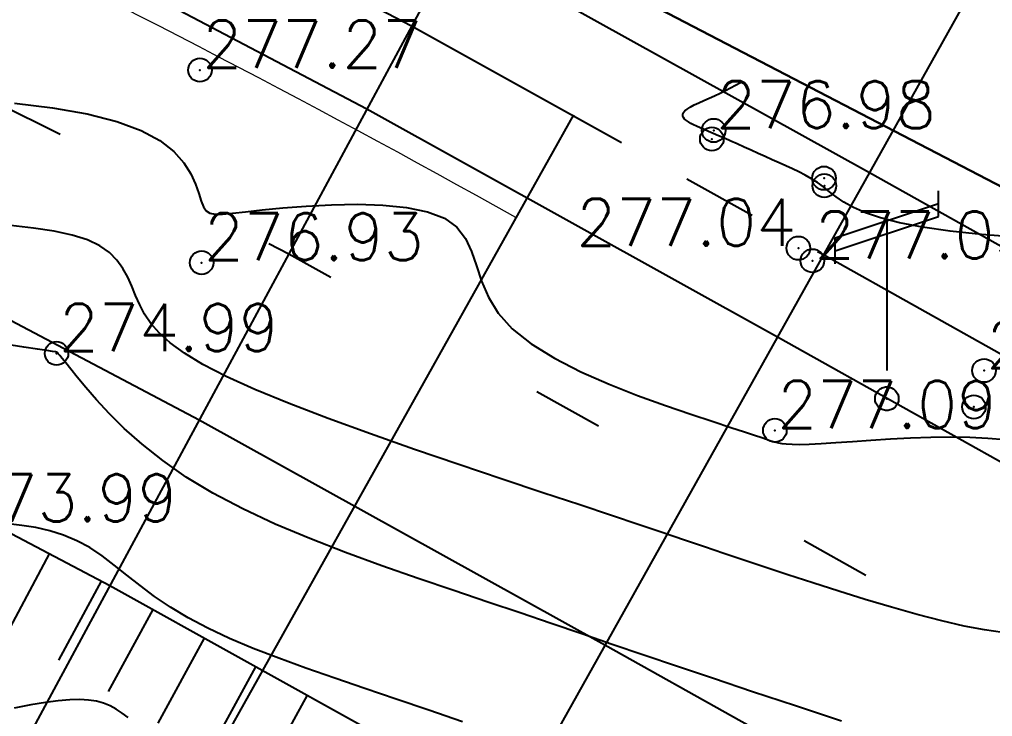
# Model space of a CAD drawing. Header units: millimetres. Extents: x 524954 to 526204, y 9523489 to 9524010.
# Drawn here: x 525248.28 to 525268.94, y 9523721.95 to 9523736.76 of the extents above; entities that cross this region are included whole.
import ezdxf
from ezdxf.enums import TextEntityAlignment as Align

# ---------------------------------------------------------------- set-up
doc = ezdxf.new("R2010")
doc.units = ezdxf.units.MM
doc.header["$PDMODE"] = 32
doc.header["$PDSIZE"] = 0.5
for name, pattern in [('AXES2', [28.575, 19.05, -3.175, 3.175, -3.175]), ('CACHE2', [4.7625, 3.175, -1.5875]), ('T1', [13, 3, -10])]:
    doc.linetypes.add(name, pattern=pattern)
for name, color, linetype in [('Bord_Route_Existante', 6, 'Continuous'), ('CN_01_00', 3, 'Continuous'), ('CN_02_00', 4, 'Continuous'), ('CN_05_00', 6, 'Continuous'), ('Route - Route de la corniche de Brazzaville - Restitution en plan - Axe', 1, 'AXES2'), ('Route - Route de la corniche de Brazzaville - Restitution en plan - GEM_1_2TPC', 7, 'Continuous'), ('Route - Route de la corniche de Brazzaville - Restitution en plan - GEM_Trottoir', 7, 'Continuous'), ('Route - Route de la corniche de Brazzaville - Restitution en plan - GEM_VOIE 1', 7, 'Continuous'), ('Route - Route de la corniche de Brazzaville - Restitution en plan - GEM_VOIE 2', 7, 'Continuous'), ('Route - Route de la corniche de Brazzaville - Restitution en plan - Talus remblais', 94, 'Continuous'), ('Route - Route de la corniche de Brazzaville - Tabulations', 7, 'Continuous'), ('Route - Route de la corniche de Brazzaville - Textes - Arcs', 1, 'Continuous'), ('Réseau_Electrique', 1, 'CACHE2'), ('TopoAlt', 3, 'Continuous'), ('TOPOJIS', 7, 'Continuous')]:
    doc.layers.add(name, color=color, linetype=linetype)
doc.layers.add('Bord_Route_Existante_POLY3D', color=6, linetype='Continuous', plot=False)
doc.layers.add('Giratoire - Nouveau Giratoire1 - Marquages', color=176, linetype='Continuous', lineweight=0)
doc.styles.add('Simplex 1.0', font='Simplex.shx', dxfattribs={"width": 0.99, "height": 1})

# ---------------------------------------------------------------- blocks, each defined once
blk = doc.blocks.new('TCPOINT M')
at = {"color": 0}
blk.add_point((0, 0), dxfattribs=at)
at = {"layer": 'TopoAlt', "style": 'Simplex 1.0', "width": 0.99}
blk.add_attdef('ALT', (0.15, 0.15), '', height=1, dxfattribs=at)
blk = doc.blocks.new('e004')
at = {"color": 0}
blk.add_line((0, 3.777478), (0, 0.25), dxfattribs=at)
for points in [[(-1.096503, 3.137365), (-1.096503, 3.412949), (1.096503, 4.142007), (1.096503, 4.417591)], [(-1.096503, 2.861781), (-1.096503, 3.137365), (1.096503, 3.866423), (1.096503, 4.142007)]]:
    blk.add_lwpolyline(points, dxfattribs=at)
blk.add_circle((0, 0), 0.25, dxfattribs=at)
blk = doc.blocks.new('MENSURA_TALSYMm_3')
at = {"layer": 'Route - Route de la corniche de Brazzaville - Restitution en plan - Talus remblais'}
for p, q in [((525246.316, 9523720.501), (525248.919, 9523725.412)), ((525249.121, 9523723.153), (525250.025, 9523724.83)), ((525250.178, 9523722.485), (525251.12, 9523724.227)), ((525251.229, 9523721.815), (525252.213, 9523723.619)), ((525250.199, 9523717.357), (525253.305, 9523723.012)), ((525253.331, 9523720.477), (525254.398, 9523722.405))]:
    blk.add_line(p, q, dxfattribs=at)

msp = doc.modelspace()

# ---------------------------------------------------------------- linework, layer by layer
at = {"layer": 'Bord_Route_Existante', "flags": 128}
msp.add_lwpolyline([(525286.283, 9523724.592), (525277.74, 9523728.73), (525253.667, 9523741.25), (525253.096, 9523741.492), (525244.526, 9523744.675), (525233.71, 9523750.617), (525223.366, 9523755.337), (525215.23, 9523758.673), (525209.606, 9523761.576), (525201.582, 9523763.975), (525193.808, 9523765.63), (525185.186, 9523766.761), (525176.444, 9523767.315)], dxfattribs=at)
at = {"layer": 'Bord_Route_Existante_POLY3D'}
msp.add_polyline3d([(525125.167, 9523764.211, 281.6), (525144.506, 9523765.617, 280.96), (525155.934, 9523766.66, 280.57), (525166.063, 9523767.401, 280.21), (525176.444, 9523767.315, 279.84), (525180.8, 9523767.044, 279.62), (525185.186, 9523766.761, 279.51), (525193.808, 9523765.63, 279.25), (525201.582, 9523763.975, 278.97), (525205.234, 9523762.825, 278.77), (525209.606, 9523761.576, 278.65), (525215.23, 9523758.673, 278.32), (525223.366, 9523755.337, 278), (525233.71, 9523750.617, 277.72), (525244.526, 9523744.675, 277.44), (525253.096, 9523741.492, 277.25), (525253.667, 9523741.25, 277.24), (525277.74, 9523728.73, 276.85), (525286.283, 9523724.592, 276.77)], dxfattribs=at)
at = {"layer": 'CN_01_00', "flags": 128}
for points, elevation in [([(525269.432, 9523732.13), (525268.71, 9523732.191), (525268.042, 9523732.263), (525267.454, 9523732.345), (525266.964, 9523732.439), (525266.565, 9523732.542), (525266.245, 9523732.652), (525265.99, 9523732.765), (525265.786, 9523732.879), (525265.621, 9523732.991), (525265.481, 9523733.099), (525265.353, 9523733.199), (525265.225, 9523733.291), (525265.096, 9523733.374), (525264.964, 9523733.45), (525264.83, 9523733.52), (525264.694, 9523733.587), (525264.555, 9523733.651), (525264.413, 9523733.715), (525264.267, 9523733.779), (525264.118, 9523733.845), (525263.968, 9523733.913), (525263.817, 9523733.98), (525263.668, 9523734.047), (525263.523, 9523734.112), (525263.383, 9523734.174), (525263.251, 9523734.233), (525263.127, 9523734.287), (525263.014, 9523734.335), (525262.912, 9523734.379), (525262.819, 9523734.418), (525262.736, 9523734.454), (525262.661, 9523734.488), (525262.595, 9523734.519), (525262.537, 9523734.549), (525262.486, 9523734.58), (525262.442, 9523734.61), (525262.406, 9523734.641), (525262.38, 9523734.673), (525262.366, 9523734.706), (525262.365, 9523734.741), (525262.378, 9523734.777), (525262.409, 9523734.815), (525262.457, 9523734.855), (525262.524, 9523734.897), (525262.608, 9523734.941), (525262.705, 9523734.988), (525262.811, 9523735.036), (525262.925, 9523735.086), (525263.042, 9523735.138), (525263.158, 9523735.192), (525263.272, 9523735.247), (525263.38, 9523735.303), (525263.485, 9523735.36), (525263.59, 9523735.417), (525263.611, 9523735.428)], 277), ([(525248.181, 9523734.977), (525248.984, 9523734.877), (525249.719, 9523734.75), (525250.354, 9523734.592), (525250.865, 9523734.401), (525251.262, 9523734.184), (525251.559, 9523733.951), (525251.774, 9523733.713), (525251.924, 9523733.478), (525252.023, 9523733.258), (525252.09, 9523733.061), (525252.139, 9523732.898), (525252.188, 9523732.775), (525252.247, 9523732.692), (525252.327, 9523732.641), (525252.44, 9523732.619), (525252.597, 9523732.62), (525252.808, 9523732.64), (525253.085, 9523732.672), (525253.438, 9523732.713), (525253.873, 9523732.756), (525254.371, 9523732.795), (525254.908, 9523732.823), (525255.458, 9523732.832), (525255.999, 9523732.815), (525256.503, 9523732.765), (525256.949, 9523732.674), (525257.31, 9523732.535), (525257.571, 9523732.343), (525257.752, 9523732.105), (525257.881, 9523731.829), (525257.986, 9523731.524), (525258.096, 9523731.199), (525258.24, 9523730.862), (525258.446, 9523730.522), (525258.742, 9523730.188), (525259.147, 9523729.867), (525259.644, 9523729.563), (525260.205, 9523729.277), (525260.802, 9523729.014), (525261.408, 9523728.773), (525261.997, 9523728.559), (525262.539, 9523728.373), (525263.009, 9523728.218), (525263.385, 9523728.094), (525263.674, 9523727.999), (525263.888, 9523727.928), (525264.041, 9523727.878), (525264.147, 9523727.843), (525264.217, 9523727.819), (525264.265, 9523727.803), (525264.303, 9523727.79), (525264.345, 9523727.777), (525264.398, 9523727.764), (525264.467, 9523727.752), (525264.561, 9523727.742), (525264.685, 9523727.736), (525264.846, 9523727.734), (525265.051, 9523727.739), (525265.306, 9523727.75), (525265.614, 9523727.77), (525265.97, 9523727.794), (525266.36, 9523727.822), (525266.775, 9523727.848), (525267.203, 9523727.871), (525267.635, 9523727.887), (525268.058, 9523727.894), (525268.462, 9523727.888), (525268.841, 9523727.868), (525269.2, 9523727.834)], 277), ([(525250.591, 9523721.933), (525250.465, 9523722.027), (525250.339, 9523722.11), (525250.209, 9523722.181), (525250.07, 9523722.237), (525249.919, 9523722.278), (525249.751, 9523722.304), (525249.563, 9523722.315), (525249.351, 9523722.31), (525249.109, 9523722.289), (525248.835, 9523722.253), (525248.523, 9523722.201), (525248.173, 9523722.133)], 273)]:
    msp.add_lwpolyline(points, dxfattribs=dict(at, elevation=elevation))
at = {"layer": 'CN_02_00', "flags": 128}
for points, elevation in [([(525269.156, 9523723.737), (525268.773, 9523723.794), (525268.342, 9523723.876), (525267.863, 9523723.986), (525267.344, 9523724.12), (525266.799, 9523724.274), (525266.239, 9523724.44), (525265.677, 9523724.614), (525265.127, 9523724.79), (525264.6, 9523724.962), (525264.109, 9523725.125), (525263.661, 9523725.275), (525263.241, 9523725.416), (525262.829, 9523725.556), (525262.405, 9523725.699), (525261.948, 9523725.854), (525261.438, 9523726.025), (525260.854, 9523726.221), (525260.178, 9523726.446), (525259.395, 9523726.706), (525258.529, 9523726.994), (525257.61, 9523727.304), (525256.669, 9523727.627), (525255.734, 9523727.956), (525254.838, 9523728.283), (525254.01, 9523728.6), (525253.281, 9523728.9), (525252.673, 9523729.176), (525252.18, 9523729.431), (525251.788, 9523729.667), (525251.482, 9523729.888), (525251.249, 9523730.099), (525251.073, 9523730.301), (525250.941, 9523730.499), (525250.838, 9523730.696), (525250.751, 9523730.894), (525250.669, 9523731.092), (525250.583, 9523731.285), (525250.482, 9523731.471), (525250.355, 9523731.647), (525250.194, 9523731.808), (525249.988, 9523731.953), (525249.726, 9523732.076), (525249.402, 9523732.177), (525249.02, 9523732.259), (525248.584, 9523732.325), (525248.103, 9523732.381)], 276), ([(525257.691, 9523721.84), (525256.976, 9523722.086), (525256.284, 9523722.323), (525255.617, 9523722.55), (525254.977, 9523722.769), (525254.367, 9523722.982), (525253.79, 9523723.193), (525253.249, 9523723.402), (525252.746, 9523723.612), (525252.284, 9523723.827), (525251.865, 9523724.047), (525251.49, 9523724.275), (525251.154, 9523724.506), (525250.849, 9523724.736), (525250.566, 9523724.959), (525250.298, 9523725.171), (525250.038, 9523725.366), (525249.776, 9523725.54), (525249.506, 9523725.688), (525249.222, 9523725.806), (525248.928, 9523725.897), (525248.631, 9523725.965), (525248.336, 9523726.013), (525248.051, 9523726.047)], 274)]:
    msp.add_lwpolyline(points, dxfattribs=dict(at, elevation=elevation))
at = {"layer": 'CN_05_00', "elevation": 275, "flags": 128}
msp.add_lwpolyline([(525265.733, 9523721.857), (525264.762, 9523722.178), (525263.849, 9523722.481), (525263.015, 9523722.76), (525262.252, 9523723.018), (525261.542, 9523723.258), (525260.87, 9523723.487), (525260.22, 9523723.709), (525259.574, 9523723.929), (525258.916, 9523724.153), (525258.231, 9523724.384), (525257.506, 9523724.628), (525256.75, 9523724.885), (525255.979, 9523725.155), (525255.207, 9523725.438), (525254.447, 9523725.733), (525253.715, 9523726.041), (525253.025, 9523726.362), (525252.391, 9523726.695), (525251.825, 9523727.04), (525251.325, 9523727.389), (525250.888, 9523727.735), (525250.51, 9523728.071), (525250.188, 9523728.39), (525249.917, 9523728.682), (525249.693, 9523728.941), (525249.513, 9523729.16), (525249.372, 9523729.332), (525249.267, 9523729.462), (525249.191, 9523729.556), (525249.139, 9523729.619), (525249.107, 9523729.658), (525249.09, 9523729.679), (525249.082, 9523729.688), (525249.079, 9523729.69), (525249.072, 9523729.691), (525249.047, 9523729.695), (525248.983, 9523729.705), (525248.863, 9523729.724), (525248.668, 9523729.754), (525248.379, 9523729.799), (525247.977, 9523729.862)], dxfattribs=at)
at = {"layer": 'Giratoire - Nouveau Giratoire1 - Marquages', "color": 7, "linetype": 'Continuous'}
msp.add_arc((525137.983, 9523516.556, 0), 247.5, 60.77462, 67.85338, dxfattribs=at)
at = {"layer": 'Route - Route de la corniche de Brazzaville - Restitution en plan - Axe', "ltscale": 0.5, "flags": 128}
msp.add_lwpolyline([(525226.636, 9523750.387), (525229.419, 9523749.254), (525234.047, 9523747.362), (525238.644, 9523745.395), (525243.2, 9523743.336), (525247.714, 9523741.187), (525252.185, 9523738.947), (525256.609, 9523736.619), (525265.351, 9523731.763), (525274.078, 9523726.881), (525282.806, 9523721.998), (525286.095, 9523720.158), (525291.533, 9523717.116), (525300.26, 9523712.234), (525308.987, 9523707.351), (525317.714, 9523702.469), (525326.441, 9523697.586), (525335.168, 9523692.704), (525343.895, 9523687.821), (525352.622, 9523682.939), (525354.664, 9523681.796), (525361.349, 9523678.056), (525363.343, 9523676.941), (525370.076, 9523673.174), (525374.47, 9523670.787), (525378.91, 9523668.488), (525383.395, 9523666.279), (525387.923, 9523664.159), (525392.493, 9523662.13), (525397.103, 9523660.194), (525401.61, 9523658.404), (525406.433, 9523656.599), (525411.151, 9523654.942), (525415.9, 9523653.38), (525418.081, 9523652.697), (525421.776, 9523651.591), (525425.489, 9523650.542), (525430.323, 9523649.267), (525435.183, 9523648.089), (525440.064, 9523647.009), (525444.967, 9523646.027), (525454.799, 9523644.202), (525464.631, 9523642.379), (525474.464, 9523640.556), (525484.296, 9523638.733), (525494.129, 9523636.91), (525503.961, 9523635.088), (525513.794, 9523633.265), (525523.626, 9523631.442), (525533.459, 9523629.619), (525543.291, 9523627.797), (525553.124, 9523625.974), (525557.224, 9523625.214), (525562.956, 9523624.151), (525572.789, 9523622.328), (525582.622, 9523620.512), (525587.548, 9523619.655), (525592.483, 9523618.853), (525597.427, 9523618.106), (525602.379, 9523617.413), (525607.338, 9523616.776), (525612.304, 9523616.194), (525617.276, 9523615.667), (525622.254, 9523615.195), (525627.237, 9523614.779), (525632.224, 9523614.418), (525637.214, 9523614.112), (525642.208, 9523613.862), (525647.204, 9523613.668), (525652.202, 9523613.529), (525657.201, 9523613.445), (525662.201, 9523613.417), (525667.201, 9523613.445), (525672.2, 9523613.528), (525677.199, 9523613.667), (525682.195, 9523613.861), (525687.188, 9523614.111), (525692.179, 9523614.416), (525697.166, 9523614.777), (525702.149, 9523615.193), (525707.126, 9523615.664), (525712.099, 9523616.191), (525717.065, 9523616.773), (525722.024, 9523617.41), (525726.976, 9523618.102), (525731.92, 9523618.849), (525736.855, 9523619.651), (525741.781, 9523620.507), (525746.697, 9523621.419), (525751.603, 9523622.385), (525756.498, 9523623.405), (525761.381, 9523624.48), (525766.252, 9523625.609), (525771.11, 9523626.792), (525775.954, 9523628.028), (525780.785, 9523629.319), (525785.601, 9523630.663), (525790.401, 9523632.061), (525795.186, 9523633.512), (525799.954, 9523635.016), (525804.706, 9523636.573), (525809.44, 9523638.182), (525814.155, 9523639.844), (525818.852, 9523641.559), (525823.53, 9523643.325), (525828.187, 9523645.143), (525832.825, 9523647.013), (525837.441, 9523648.934), (525842.035, 9523650.907), (525846.607, 9523652.93), (525851.157, 9523655.004), (525855.683, 9523657.129), (525860.185, 9523659.304), (525864.663, 9523661.528), (525869.116, 9523663.802), (525873.543, 9523666.126), (525877.945, 9523668.499), (525882.319, 9523670.92), (525886.666, 9523673.39), (525890.986, 9523675.908), (525895.278, 9523678.473), (525899.54, 9523681.087), (525903.774, 9523683.747), (525907.977, 9523686.454), (525912.15, 9523689.208), (525916.293, 9523692.008), (525920.404, 9523694.854), (525924.483, 9523697.746), (525928.53, 9523700.682), (525932.544, 9523703.664), (525936.524, 9523706.69), (525940.471, 9523709.759), (525944.383, 9523712.873), (525948.26, 9523716.03), (525952.103, 9523719.229), (525955.909, 9523722.472), (525959.679, 9523725.756), (525963.412, 9523729.082), (525967.108, 9523732.449), (525970.767, 9523735.857), (525974.387, 9523739.306), (525977.969, 9523742.794), (525981.512, 9523746.322), (525985.016, 9523749.889), (525988.479, 9523753.495), (525991.903, 9523757.14), (525995.285, 9523760.822), (525998.627, 9523764.541), (526001.927, 9523768.297), (526005.185, 9523772.09), (526008.401, 9523775.919), (526011.574, 9523779.783), (526014.704, 9523783.682), (526017.79, 9523787.616), (526020.832, 9523791.583), (526023.831, 9523795.585), (526026.784, 9523799.619), (526029.693, 9523803.686), (526032.556, 9523807.785), (526035.373, 9523811.916), (526038.145, 9523816.077), (526040.87, 9523820.27), (526043.548, 9523824.492), (526046.182, 9523828.742), (526051.428, 9523837.255), (526056.675, 9523845.768), (526059.298, 9523850.024), (526061.922, 9523854.281), (526064.055, 9523857.742)], dxfattribs=at)
at = {"layer": 'Route - Route de la corniche de Brazzaville - Restitution en plan - GEM_1_2TPC', "flags": 128}
for points in [[(525227.322, 9523752.267), (525230.173, 9523751.107), (525234.816, 9523749.209), (525239.449, 9523747.226), (525244.042, 9523745.151), (525248.592, 9523742.984), (525253.098, 9523740.726), (525257.559, 9523738.379), (525266.328, 9523733.509), (525275.055, 9523728.626), (525283.782, 9523723.744), (525287.072, 9523721.903), (525292.509, 9523718.861), (525301.236, 9523713.979), (525309.963, 9523709.096), (525318.69, 9523704.214), (525327.417, 9523699.332), (525336.144, 9523694.449), (525344.871, 9523689.567), (525353.598, 9523684.684)], [(525225.813, 9523748.563), (525228.665, 9523747.402), (525233.279, 9523745.516), (525237.839, 9523743.564), (525242.358, 9523741.522), (525246.837, 9523739.39), (525251.271, 9523737.168), (525255.66, 9523734.858), (525264.375, 9523730.018), (525273.102, 9523725.135), (525281.829, 9523720.253), (525285.119, 9523718.412), (525290.556, 9523715.371), (525299.283, 9523710.488), (525308.01, 9523705.606), (525316.737, 9523700.723), (525325.464, 9523695.841), (525334.191, 9523690.958), (525342.918, 9523686.076), (525351.646, 9523681.193)]]:
    msp.add_lwpolyline(points, dxfattribs=at)
at = {"layer": 'Route - Route de la corniche de Brazzaville - Restitution en plan - GEM_Trottoir', "flags": 128}
msp.add_lwpolyline([(525214.579, 9523736.314), (525218.915, 9523736.709), (525221.564, 9523736.587), (525224.081, 9523736.139), (525228.765, 9523734.67), (525233.189, 9523732.995), (525237.518, 9523731.09), (525241.789, 9523729.057), (525246.018, 9523726.938), (525250.204, 9523724.736), (525258.76, 9523719.982), (525267.487, 9523715.099), (525276.214, 9523710.217)], dxfattribs=at)
at = {"layer": 'Route - Route de la corniche de Brazzaville - Restitution en plan - GEM_VOIE 1', "linetype": 'T1', "ltscale": 0.5, "flags": 128}
for points in [[(525228.178, 9523755.698), (525231.492, 9523754.349), (525236.161, 9523752.44), (525240.858, 9523750.43), (525245.515, 9523748.325), (525250.129, 9523746.129), (525254.697, 9523743.84), (525259.219, 9523741.46), (525268.037, 9523736.563), (525276.764, 9523731.681), (525285.491, 9523726.798), (525288.781, 9523724.958), (525294.218, 9523721.916), (525302.945, 9523717.033), (525311.672, 9523712.151), (525320.399, 9523707.268), (525329.126, 9523702.386), (525337.853, 9523697.504), (525346.58, 9523692.621), (525355.307, 9523687.739), (525357.349, 9523686.596), (525364.034, 9523682.856), (525366.028, 9523681.741), (525372.657, 9523677.812), (525376.898, 9523675.365), (525381.19, 9523673.002), (525385.53, 9523670.724), (525389.917, 9523668.533), (525394.35, 9523666.429), (525398.826, 9523664.412), (525403.207, 9523662.542), (525407.901, 9523660.648), (525412.497, 9523658.901), (525417.129, 9523657.246), (525419.258, 9523656.52), (525422.894, 9523655.432), (525426.547, 9523654.399), (525431.304, 9523653.145), (525436.086, 9523651.986), (525440.89, 9523650.923), (525445.714, 9523649.956), (525455.528, 9523648.135), (525465.36, 9523646.312), (525475.193, 9523644.489), (525485.025, 9523642.666), (525494.858, 9523640.843), (525504.69, 9523639.021), (525514.523, 9523637.198), (525524.355, 9523635.375), (525534.188, 9523633.552), (525544.02, 9523631.73), (525553.853, 9523629.907), (525557.953, 9523629.147), (525563.685, 9523628.084), (525573.518, 9523626.261), (525583.33, 9523624.449), (525588.212, 9523623.6), (525593.103, 9523622.805), (525598.003, 9523622.064), (525602.911, 9523621.378), (525607.826, 9523620.746), (525612.748, 9523620.169), (525617.676, 9523619.647), (525622.609, 9523619.179), (525627.548, 9523618.767), (525632.49, 9523618.409), (525637.436, 9523618.106), (525642.386, 9523617.858), (525647.338, 9523617.666), (525652.291, 9523617.528), (525657.246, 9523617.445), (525662.201, 9523617.417), (525667.157, 9523617.445), (525672.112, 9523617.527), (525677.065, 9523617.665), (525682.017, 9523617.857), (525686.966, 9523618.105), (525691.913, 9523618.407), (525696.855, 9523618.765), (525701.794, 9523619.177), (525706.727, 9523619.644), (525711.655, 9523620.166), (525716.577, 9523620.743), (525721.492, 9523621.374), (525726.4, 9523622.06), (525731.3, 9523622.8), (525736.191, 9523623.595), (525741.074, 9523624.444), (525745.946, 9523625.348), (525750.808, 9523626.305), (525755.659, 9523627.316), (525760.499, 9523628.381), (525765.327, 9523629.5), (525770.142, 9523630.673), (525774.943, 9523631.899), (525779.731, 9523633.178), (525784.504, 9523634.51), (525789.262, 9523635.895), (525794.004, 9523637.333), (525798.73, 9523638.824), (525803.439, 9523640.367), (525808.131, 9523641.962), (525812.805, 9523643.609), (525817.46, 9523645.308), (525822.096, 9523647.059), (525826.712, 9523648.861), (525831.308, 9523650.715), (525835.883, 9523652.619), (525840.437, 9523654.574), (525844.968, 9523656.579), (525849.477, 9523658.635), (525853.963, 9523660.74), (525858.426, 9523662.896), (525862.864, 9523665.101), (525867.277, 9523667.355), (525871.665, 9523669.657), (525876.027, 9523672.009), (525880.363, 9523674.409), (525884.671, 9523676.857), (525888.953, 9523679.352), (525893.206, 9523681.895), (525897.431, 9523684.485), (525901.627, 9523687.122), (525905.793, 9523689.805), (525909.929, 9523692.535), (525914.034, 9523695.31), (525918.109, 9523698.131), (525922.152, 9523700.996), (525926.162, 9523703.907), (525930.141, 9523706.862), (525934.086, 9523709.861), (525937.997, 9523712.903), (525941.875, 9523715.989), (525945.718, 9523719.118), (525949.526, 9523722.289), (525953.298, 9523725.502), (525957.035, 9523728.757), (525960.735, 9523732.054), (525964.398, 9523735.391), (525968.024, 9523738.769), (525971.613, 9523742.186), (525975.163, 9523745.644), (525978.674, 9523749.141), (525982.146, 9523752.676), (525985.579, 9523756.25), (525988.972, 9523759.862), (525992.325, 9523763.511), (525995.637, 9523767.198), (525998.907, 9523770.921), (526002.136, 9523774.68), (526005.324, 9523778.474), (526008.468, 9523782.304), (526011.57, 9523786.169), (526014.629, 9523790.067), (526017.645, 9523794), (526020.616, 9523797.966), (526023.544, 9523801.964), (526026.426, 9523805.995), (526029.264, 9523810.058), (526032.056, 9523814.151), (526034.803, 9523818.276), (526037.504, 9523822.431), (526040.158, 9523826.616), (526042.776, 9523830.841), (526048.023, 9523839.354), (526053.27, 9523847.867), (526055.893, 9523852.123), (526058.517, 9523856.38), (526061.707, 9523861.556)], [(525224.038, 9523745.506), (525227.346, 9523744.16), (525231.934, 9523742.285), (525236.429, 9523740.361), (525240.885, 9523738.347), (525245.3, 9523736.245), (525249.672, 9523734.055), (525254, 9523731.778), (525262.666, 9523726.963), (525271.393, 9523722.081), (525280.12, 9523717.199), (525283.41, 9523715.358), (525288.847, 9523712.316), (525297.574, 9523707.434), (525306.301, 9523702.551), (525315.028, 9523697.669), (525323.755, 9523692.786), (525332.483, 9523687.904), (525341.21, 9523683.021), (525349.937, 9523678.139), (525351.979, 9523676.996), (525358.664, 9523673.256), (525360.658, 9523672.141), (525367.496, 9523668.537), (525372.041, 9523666.209), (525376.629, 9523663.974), (525381.259, 9523661.833), (525385.929, 9523659.785), (525390.636, 9523657.832), (525395.38, 9523655.975), (525400.013, 9523654.265), (525404.966, 9523652.549), (525409.805, 9523650.982), (525414.671, 9523649.513), (525416.904, 9523648.874), (525420.659, 9523647.75), (525424.43, 9523646.684), (525429.342, 9523645.389), (525434.279, 9523644.193), (525439.239, 9523643.095), (525444.22, 9523642.097), (525454.07, 9523640.269), (525463.902, 9523638.446), (525473.735, 9523636.623), (525483.567, 9523634.8), (525493.4, 9523632.977), (525503.232, 9523631.155), (525513.065, 9523629.332), (525522.897, 9523627.509), (525532.73, 9523625.686), (525542.562, 9523623.864), (525552.395, 9523622.041), (525556.495, 9523621.281), (525562.227, 9523620.218), (525572.059, 9523618.395), (525581.915, 9523616.575), (525586.885, 9523615.711), (525591.864, 9523614.901), (525596.851, 9523614.147), (525601.847, 9523613.449), (525606.85, 9523612.806), (525611.861, 9523612.218), (525616.877, 9523611.687), (525621.899, 9523611.211), (525626.926, 9523610.791), (525631.957, 9523610.427), (525636.992, 9523610.119), (525642.03, 9523609.866), (525647.071, 9523609.67), (525652.113, 9523609.53), (525657.157, 9523609.445), (525662.201, 9523609.417), (525667.246, 9523609.445), (525672.289, 9523609.529), (525677.332, 9523609.669), (525682.372, 9523609.865), (525687.41, 9523610.117), (525692.445, 9523610.425), (525697.477, 9523610.789), (525702.504, 9523611.208), (525707.526, 9523611.684), (525712.542, 9523612.215), (525717.552, 9523612.802), (525722.555, 9523613.445), (525727.551, 9523614.143), (525732.539, 9523614.897), (525737.518, 9523615.706), (525742.488, 9523616.57), (525747.448, 9523617.49), (525752.397, 9523618.464), (525757.336, 9523619.494), (525762.262, 9523620.578), (525767.176, 9523621.717), (525772.077, 9523622.91), (525776.965, 9523624.158), (525781.839, 9523625.46), (525786.697, 9523626.817), (525791.541, 9523628.227), (525796.368, 9523629.69), (525801.179, 9523631.208), (525805.972, 9523632.778), (525810.748, 9523634.402), (525815.506, 9523636.079), (525820.245, 9523637.809), (525824.964, 9523639.591), (525829.663, 9523641.425), (525834.341, 9523643.312), (525838.998, 9523645.25), (525843.634, 9523647.24), (525848.246, 9523649.282), (525852.836, 9523651.374), (525857.403, 9523653.518), (525861.945, 9523655.712), (525866.463, 9523657.956), (525870.955, 9523660.25), (525875.422, 9523662.594), (525879.862, 9523664.988), (525884.276, 9523667.431), (525888.662, 9523669.923), (525893.02, 9523672.463), (525897.349, 9523675.052), (525901.65, 9523677.688), (525905.921, 9523680.372), (525910.162, 9523683.104), (525914.372, 9523685.882), (525918.551, 9523688.707), (525922.699, 9523691.578), (525926.814, 9523694.495), (525930.897, 9523697.458), (525934.946, 9523700.466), (525938.962, 9523703.519), (525942.944, 9523706.616), (525946.891, 9523709.757), (525950.803, 9523712.942), (525954.679, 9523716.17), (525958.519, 9523719.441), (525962.323, 9523722.754), (525966.09, 9523726.11), (525969.819, 9523729.507), (525973.51, 9523732.945), (525977.162, 9523736.425), (525980.776, 9523739.944), (525984.35, 9523743.503), (525987.885, 9523747.102), (525991.38, 9523750.74), (525994.833, 9523754.417), (525998.246, 9523758.132), (526001.617, 9523761.884), (526004.947, 9523765.674), (526008.234, 9523769.5), (526011.478, 9523773.363), (526014.679, 9523777.262), (526017.837, 9523781.195), (526020.951, 9523785.164), (526024.02, 9523789.167), (526027.045, 9523793.204), (526030.025, 9523797.274), (526032.959, 9523801.377), (526035.848, 9523805.513), (526038.69, 9523809.68), (526041.486, 9523813.879), (526044.235, 9523818.108), (526046.937, 9523822.368), (526049.587, 9523826.643), (526054.834, 9523835.156), (526060.08, 9523843.669), (526062.704, 9523847.926), (526065.327, 9523852.182), (526067.63, 9523855.918)]]:
    msp.add_lwpolyline(points, dxfattribs=at)
at = {"layer": 'Route - Route de la corniche de Brazzaville - Restitution en plan - GEM_VOIE 2', "flags": 128}
msp.add_lwpolyline([(525219.507, 9523740.33), (525220.423, 9523740.414), (525223.072, 9523740.292), (525225.589, 9523739.844), (525230.302, 9523738.363), (525234.8, 9523736.657), (525239.202, 9523734.719), (525243.545, 9523732.651), (525247.845, 9523730.496), (525252.102, 9523728.257), (525260.713, 9523723.473), (525269.44, 9523718.59), (525278.167, 9523713.708), (525281.457, 9523711.867), (525287.138, 9523709.262), (525295.865, 9523704.379), (525304.592, 9523699.497), (525313.32, 9523694.614), (525322.047, 9523689.732), (525330.774, 9523684.849), (525339.501, 9523679.967), (525348.228, 9523675.084), (525350.27, 9523673.942)], dxfattribs=at)
at = {"layer": 'Route - Route de la corniche de Brazzaville - Tabulations'}
for p, q in [((525261.355, 9523745.421), (525232.884, 9523692.606)), ((525270.234, 9523740.49), (525240.939, 9523688.128))]:
    msp.add_line(p, q, dxfattribs=at)
at = {"layer": 'Route - Route de la corniche de Brazzaville - Textes - Arcs'}
msp.add_line((525260.045, 9523734.732), (525225.867, 9523673.643), dxfattribs=at)

# ---------------------------------------------------------------- block references
at = {"layer": 'Route - Route de la corniche de Brazzaville - Restitution en plan - Talus remblais'}
msp.add_blockref('MENSURA_TALSYMm_3', (0, 0), dxfattribs=at)
at = {"layer": 'Réseau_Electrique'}
msp.add_blockref('e004', (525266.698, 9523728.703), dxfattribs=at)
at = {"layer": 'TOPOJIS'}
ref = msp.add_blockref('TCPOINT M', (525252.116, 9523735.682, 277.27), dxfattribs=at)
ref.add_attrib('ALT', '277.27', (525252.166, 9523735.732, 277.27), dxfattribs={"layer": 'TopoAlt', "height": 1, "style": 'Simplex 1.0', "width": 0.99})
ref = msp.add_blockref('TCPOINT M', (525263.022, 9523734.399, 276.98), dxfattribs=at)
ref.add_attrib('ALT', '276.98', (525263.072, 9523734.449, 276.98), dxfattribs={"layer": 'TopoAlt', "height": 1, "style": 'Simplex 1.0', "width": 0.99})
for p in [(525262.983, 9523734.218, 277.05), (525265.365, 9523733.386, 276.96), (525265.372, 9523733.225, 277.04), (525266.698, 9523728.703, 277.08), (525268.546, 9523728.528, 277.11)]:
    msp.add_blockref('TCPOINT M', p, dxfattribs=at)
ref = msp.add_blockref('TCPOINT M', (525264.821, 9523731.9, 277.04), dxfattribs=at)
ref.add_attrib('ALT', '277.04', dxfattribs={"layer": 'TopoAlt', "height": 1, "style": 'Simplex 1.0', "width": 0.99}).set_placement((525264.771, 9523731.95, 277.04), align=Align.RIGHT)
ref = msp.add_blockref('TCPOINT M', (525252.152, 9523731.592, 276.93), dxfattribs=at)
ref.add_attrib('ALT', '276.93', (525252.202, 9523731.642, 276.93), dxfattribs={"layer": 'TopoAlt', "height": 1, "style": 'Simplex 1.0', "width": 0.99})
ref = msp.add_blockref('TCPOINT M', (525265.118, 9523731.632, 277.05), dxfattribs=at)
ref.add_attrib('ALT', '277.05', (525265.168, 9523731.682, 277.05), dxfattribs={"layer": 'TopoAlt', "height": 1, "style": 'Simplex 1.0', "width": 0.99})
ref = msp.add_blockref('TCPOINT M', (525249.072, 9523729.666, 274.99), dxfattribs=at)
ref.add_attrib('ALT', '274.99', (525249.122, 9523729.716, 274.99), dxfattribs={"layer": 'TopoAlt', "height": 1, "style": 'Simplex 1.0', "width": 0.99})
ref = msp.add_blockref('TCPOINT M', (525268.762, 9523729.301, 277.1), dxfattribs=at)
ref.add_attrib('ALT', '277.10', (525268.812, 9523729.351, 277.1), dxfattribs={"layer": 'TopoAlt', "height": 1, "style": 'Simplex 1.0', "width": 0.99})
ref = msp.add_blockref('TCPOINT M', (525264.321, 9523728.03, 277.09), dxfattribs=at)
ref.add_attrib('ALT', '277.09', (525264.371, 9523728.08, 277.09), dxfattribs={"layer": 'TopoAlt', "height": 1, "style": 'Simplex 1.0', "width": 0.99})
ref = msp.add_blockref('TCPOINT M', (525246.92, 9523726.048, 273.99), dxfattribs=at)
ref.add_attrib('ALT', '273.99', (525246.97, 9523726.098, 273.99), dxfattribs={"layer": 'TopoAlt', "height": 1, "style": 'Simplex 1.0', "width": 0.99})

doc.saveas('drawing.dxf')
